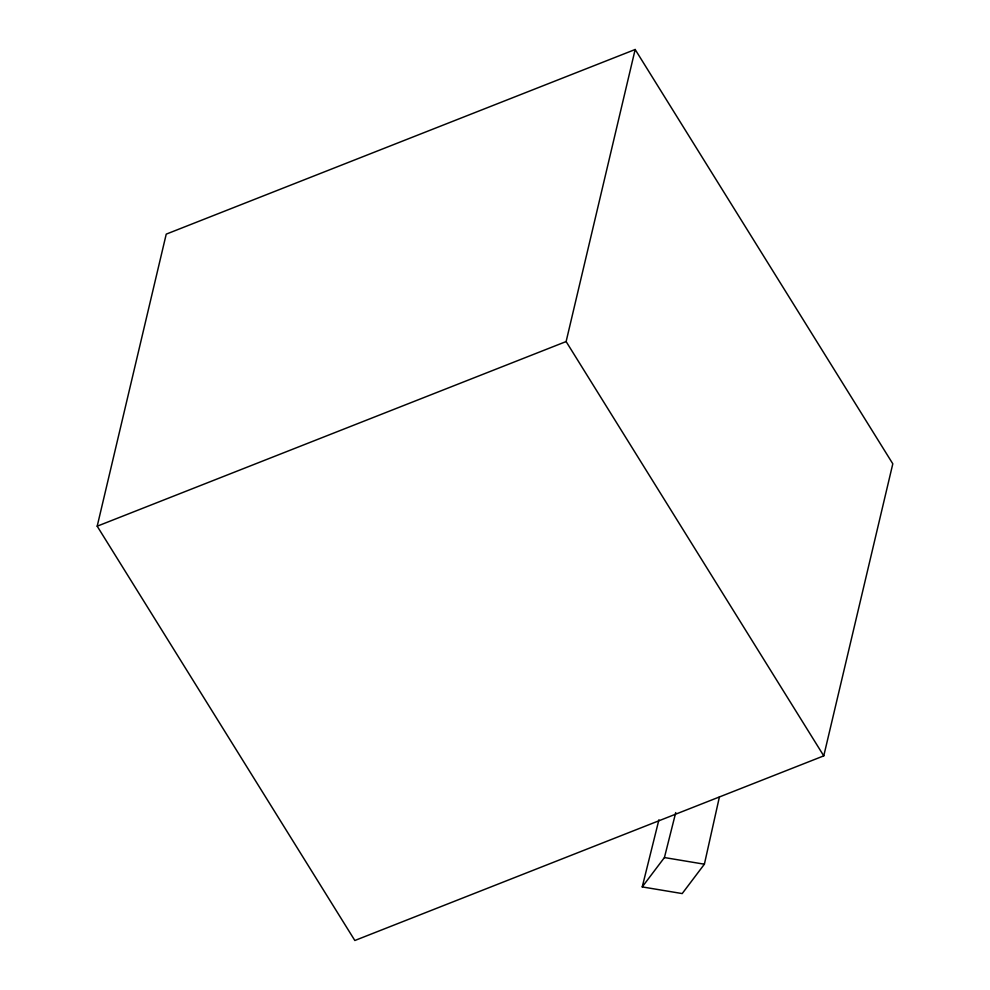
<?xml version="1.0" encoding="UTF-8"?>
<svg xmlns="http://www.w3.org/2000/svg" width="990" height="990" viewBox="0 0 990 990"><rect width="100%" height="100%" fill="white"/><g stroke="black" fill="none" stroke-linecap="round" stroke-linejoin="round"><path stroke-width="1.49" d="M658.907 819.819L642.238 886.916L682.197 893.574L704.385 864.208L719.408 796.95M97.193 526.197L166.233 234.135L635.159 49.5L892.807 463.803L823.767 755.865L354.841 940.5L97.193 526.197L566.119 341.562L635.159 49.5M675.737 812.567L664.426 857.55L642.238 886.916M664.426 857.55L704.385 864.208M566.119 341.562L823.767 755.865"/></g></svg>
